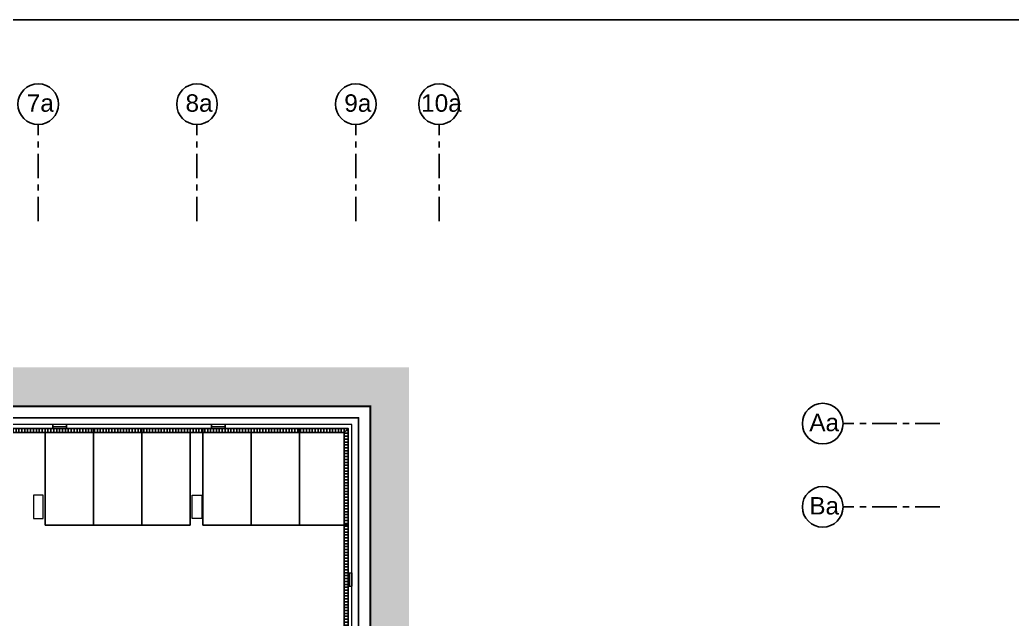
# Model space of a CAD drawing. Header units: millimetres. Extents: x 0 to 570263, y 0 to 232306.
# Drawn here: x 69797 to 121051, y 201003 to 231950 of the extents above; entities that cross this region are included whole.
import ezdxf

# ---------------------------------------------------------------- set-up
doc = ezdxf.new("R2010")
doc.units = ezdxf.units.MM
doc.header["$LTSCALE"] = 100
doc.linetypes.add('Grid Line', pattern=[22.224999999999994, 12.7, -3.174999999999999, 3.174999999999999, -3.174999999999999])
doc.linetypes.add('Hidden', pattern=[9.524999999999999, 6.35, -3.175])
for name, color, linetype in [('A-COLS', 3, 'Continuous'), ('DLN020__', 6, 'Continuous'), ('DLN051__', 7, 'Continuous'), ('DLN060__', 7, 'Continuous'), ('DLN08250', 5, 'Continuous'), ('DLN210__', 7, 'Continuous'), ('DLN660', 1, 'Continuous'), ('DLN810__', 1, 'Continuous'), ('LAYOUT', 1, 'Continuous')]:
    doc.layers.add(name, color=color, linetype=linetype)
doc.layers.add('A-DOOR', color=6, linetype='Continuous', lineweight=9)
doc.layers.add('A-WALL', color=7, linetype='Continuous', lineweight=9)
doc.styles.get("Standard").update_dxf_attribs({"font": 'swiss.ttf'})

# ---------------------------------------------------------------- blocks, each defined once
blk = doc.blocks.new('A$C151F6791')
at = {"layer": 'DLN060__'}
h = blk.add_hatch(dxfattribs=at)
h.set_pattern_fill('EARTH', color=0, scale=150, angle=3.64980417200433)
h.set_pattern_definition([(44.99999999999957, (-1165443158.670914, -63663298.42410862), (9.777068044058979e-12, 1347.038418160373), [952.5, -952.5]), (44.99999999999957, (-1165443411.240617, -63663045.85440522), (9.777068044058979e-12, 1347.038418160373), [952.5, -952.5]), (44.99999999999957, (-1165443663.810321, -63662793.28470182), (9.777068044058979e-12, 1347.038418160373), [952.5, -952.5]), (134.9999999999996, (-1165443663.810321, -63662624.90489955), (-1347.038418160373, 9.777068044058979e-12), [952.5, -952.5]), (134.9999999999996, (-1165443411.240617, -63662372.33519614), (-1347.038418160373, 9.777068044058979e-12), [952.5, -952.5]), (134.9999999999996, (-1165443158.670914, -63662119.76549274), (-1347.038418160373, 9.777068044058979e-12), [952.5, -952.5])])
edge = h.paths.add_edge_path()
edge.add_line((-2850.000005722046, -45899.9999986887), (-850.0000049866612, -45899.99999871488))
edge.add_line((-850.0000052452087, -45899.9999986887), (-850.000005705504, -86050.39985808042))
edge.add_line((-850.0000054836273, -86050.3998581171), (58010.88699989562, -86050.3998581424))
edge.add_line((58010.8869998455, -86050.3998581171), (68150.00000357977, -72765.12421078797))
edge.add_line((68150.00000357628, -72765.1242108345), (68150.00000256741, -20000.39985610534))
edge.add_arc((59996.87001538277, -20000.39985609055), 8153.129987210356, 2.209658559399964e-10, 62.59160107468649)
edge.add_line((63749.99972057343, -12762.47570586205), (63750.00000047672, 899.9986780836407))
edge.add_line((63750.00000047684, 899.9986780881882), (-849.9999990069919, 899.9999998843414))
edge.add_line((-849.9999990463257, 900), (-850.0000049180671, -45899.99999911319))
edge.add_line((-850.0000047683716, -45899.99999916553), (-2850.00000467326, -45899.99999891745))
edge.add_line((-2850.000004768372, -45899.99999880791), (-2849.999998974308, 2900.00000002046))
edge.add_line((-2849.999999046326, 2899.999999880791), (65750.00004059757, 2899.998595866229))
edge.add_line((65750.00004053116, 2899.998595952988), (65750.00004091157, -11800.00000045047))
edge.add_arc((58660.56242704391, -20842.42359983921), 11490.23717038002, 0.6759448534186276, 51.90285732263942, ccw=False)
edge.add_line((70150.00000047684, -20706.87109351158), (70150.0000033091, -72765.56378265559))
edge.add_line((70150.00000333786, -72765.56378257275), (59000.40818048707, -88050.39985833516))
edge.add_line((59000.40818023682, -88050.39985835552), (-2850.000012167249, -88050.39985831724))
edge.add_line((-2850.000012159348, -88050.39985823631), (-2850.000005809383, -45899.99999866431))
at = {"layer": 'DLN810__'}
h = blk.add_hatch(dxfattribs=at)
h.set_pattern_fill('_USER', color=0, scale=150, angle=48.64980417200433, pattern_type=0)
h.set_pattern_definition([(90, (37200.00000047684, -450.0000030994415), (-150, 2.842170943040401e-14), [])])
h.paths.add_polyline_path([(62399.99999809265, -450.0000030994415), (37200.00000047684, -450.0000030994415), (37200.00000047684, -250.0000002384186), (62599.99999904633, -250.0002187490463)])
h = blk.add_hatch(dxfattribs=at)
h.set_pattern_fill('_USER', color=0, scale=150, angle=-41.35019582799567, pattern_type=0)
h.set_pattern_definition([(0, (62399.99999809265, -450.0000030994415), (0, 150), [])])
h.paths.add_polyline_path([(62600.0003528595, -13435.51931583881), (62399.99996900558, -13557.56497085094), (62399.99999809265, -450.0000030994415), (62599.99999904633, -250.0002187490463)])
at = {"layer": 'A-COLS', "color": 0, "lineweight": 18}
for p, q in [((46349.99999904633, -3700), (46349.99999880791, -4899.999999880791)), ((46849.99999880791, -3700), (46349.99999904633, -3700)), ((46849.99999880791, -4900), (46849.99999880791, -3700)), ((46349.99999880791, -4899.999999880791), (46849.99999880791, -4900))]:
    blk.add_line(p, q, dxfattribs=at)
at = {"layer": 'A-COLS', "color": 0}
for points in [[(-850.0000112056732, -86050.3998581171), (-850.0000104904175, -86050.39985823631), (-849.9999992847443, 899.9999998807907), (63749.99999976158, 899.9986780881882), (63749.99972009659, -12762.47570562363, -0.2579988567416735), (68150, -20706.87109351158), (68150.00000357628, -72765.56378257275), (58010.8869998455, -86050.39985823631), (-850.0000116825104, -86050.3998581171)], [(-250.0000059604645, -45320.43663680553), (-250.0000057220459, -45320.43663692474), (-250.0000123977661, -85450.00068819523), (57839.82725286484, -85450.40038323402), (67550.00000333786, -72727.58595049381), (67550, -20706.87102878094, 0.2684328399566069), (63149.99971318245, -13101.70425391197), (63149.99971365929, 299.9999997615814), (-249.9999995231628, 300), (-250.0000066757202, -45320.43663668633)]]:
    blk.add_lwpolyline(points, format="xyb", dxfattribs=at)
at = {"layer": 'A-COLS', "color": 0, "lineweight": 18}
blk.add_lwpolyline([(54549.99999880791, -3700), (55049.99999904633, -3700), (55049.99999904633, -4900), (54549.99999904633, -4900.000000119209)], close=True, dxfattribs=at)
at = {"layer": 'A-DOOR', "color": 0}
for p, q in [((47350.00000238419, -150.0001064538956), (48051.75000286102, -150.0001012086868)), ((55550.00000333786, -150.0001953840256), (56251.75000405312, -150.0001900196075)), ((62700.00022792816, -8400.875000238419), (62700.00022602081, -7699.124999523163))]:
    blk.add_line(p, q, dxfattribs=at)
for points in [[(47350.00000143051, -50.00010645389557, -1.818947770182433e-12), (47350.00000333786, -250.0001065731049, -1.818947770182433e-12)], [(48051.75000238419, -50.00009739398956, -1.818947770182433e-12), (48051.7500038147, -250.0000970363617, -1.818947770182433e-12)], [(55550.00000238419, -50.00019514560699, -1.387778780781446e-16), (55550.00000429153, -250.0001953840256, -1.387778780781446e-16)], [(56251.75000333786, -50.00018620491028, -1.387778780781446e-16), (56251.75000476837, -250.0001857280731, -1.387778780781446e-16)], [(62600.00022220612, -7699.124999761581, 5.551115123125783e-17), (62800.00022172928, -7699.124999284744, 5.551115123125783e-17)], [(62600.00022792816, -8400.875000953674, 5.551115123125783e-17), (62800.00022792816, -8400.874999642372, 5.551115123125783e-17)]]:
    blk.add_polyline3d(points, dxfattribs=at)
at = {"layer": 'A-WALL', "color": 0, "lineweight": 18}
for p, q in [((62799.99999380112, -50.00000011920929), (3300, -49.99999928474426)), ((37200.00000047684, -250.0000002384186), (62599.99999904633, -250.000218629837)), ((62600.0003528595, -13435.51931583881), (62599.99999904633, -250.0000001192093)), ((62800.00032567978, -13315.44619476795), (62799.99999380112, -50.00000011920929))]:
    blk.add_line(p, q, dxfattribs=at)
at = {"layer": 'A-WALL', "color": 0}
for p, q in [((48051.75000190735, -50.00000166893005), (47350.00000143051, -49.99999737739563)), ((48051.75000190735, -50.00011098384857), (47350.00000143051, -50.00010669231415)), ((56251.75000143051, -50.00000166893005), (55550.00000143051, -49.99999725818634)), ((56251.75000286102, -50.00019967556), (55550.00000238419, -50.00019538402557)), ((62800.00021696091, -7699.124999761581), (62800.00022149086, -8400.87500011921))]:
    blk.add_line(p, q, dxfattribs=at)
blk.add_point((63749.99999904633, 899.9999998807907), dxfattribs=at)
at = {"layer": 'DLN210__', "color": 0, "lineweight": 13}
for points in [[(47350.00000047684, -249.9999971389771, -1.818947770182433e-12), (47350.00000143051, -49.99999713897705, -1.818947770182433e-12)], [(47350.00000047684, -250.0001064538956, -1.818947770182433e-12), (47350.00000143051, -50.00010633468628, -1.818947770182433e-12)], [(48051.75000166893, -250.0000011920929, -1.818947770182433e-12), (48051.75000166893, -50.00000154972076, -1.818947770182433e-12)], [(48051.75000143051, -250.0001105070114, -1.818947770182433e-12), (48051.75000143051, -50.0001106262207, -1.818947770182433e-12)], [(55550.00000047684, -249.9999970197678, 0), (55550.00000119209, -49.99999701976776, 0)], [(55550.00000143051, -250.000195145607, -1.387778780781446e-16), (55550.00000238419, -50.00019514560699, -1.387778780781446e-16)], [(56251.75000143051, -250.0000010728836, 0), (56251.75000143051, -50.00000131130219, 0)], [(56251.75000238419, -250.0001991987228, -1.387778780781446e-16), (56251.75000286102, -50.00019955635071, -1.387778780781446e-16)], [(62600.00021743774, -7699.124999880791, 5.551115123125783e-17), (62800.00021743774, -7699.124999761581, 5.551115123125783e-17)], [(62600.00022172928, -8400.875000953674, 5.551115123125783e-17), (62800.00022172928, -8400.875000238419, 5.551115123125783e-17)]]:
    blk.add_polyline3d(points, dxfattribs=at)
at = {"layer": 'DLN660', "color": 0}
for p, q in [((46950, -5249.995339989662), (46950.00000023842, -250)), ((49450, -5249.995339989662), (49450, -250)), ((49450, -250.0000001192093), (49450, -5249.995339989662)), ((51950.00000023842, -5249.995339989662), (51950.00000047684, -250)), ((51950, -250), (51950, -5249.995339870453)), ((54450, -250.0000001192093), (54450, -5249.995339989662)), ((55099.99999904633, -5249.995340108871), (55099.99999904633, -250)), ((57599.99999904633, -5249.995339989662), (57599.99999904633, -250)), ((57599.99999904633, -250), (57599.99999904633, -5249.995339989662)), ((60099.99999904633, -5249.995339989662), (60099.99999904633, -250)), ((60099.99999880791, -250.0000001192093), (60099.99999904633, -5249.995339989662)), ((62599.99999904633, -250.0000001192093), (62599.99999904633, -5249.995339870453)), ((49450, -5249.995339989662), (46950, -5249.995339989662)), ((51950, -5249.995339870453), (49450, -5249.995339989662)), ((54450, -5249.995339989662), (51950.00000023842, -5249.995339989662)), ((57599.99999904633, -5249.995339989662), (55099.99999904633, -5249.995340108871)), ((60099.99999904633, -5249.995339989662), (57599.99999904633, -5249.995339989662)), ((62599.99999904633, -5249.995339870453), (60099.99999904633, -5249.995339989662))]:
    blk.add_line(p, q, dxfattribs=at)
at = {"layer": 'DLN810__', "color": 0}
for points in [[(62399.99999809265, -450.0000030994415), (37200.00000047684, -450.0000030994415), (37200.00000047684, -250.0000002384186), (62599.99999904633, -250.0002187490463)], [(62600.0003528595, -13435.51931583881), (62399.99996900558, -13557.56497085094), (62399.99999809265, -450.0000030994415), (62599.99999904633, -250.0002187490463)]]:
    blk.add_lwpolyline(points, close=True, dxfattribs=at)

msp = doc.modelspace()

# ---------------------------------------------------------------- linework, layer by layer
msp.add_lwpolyline([(290266.8252019882, 4.053115844726562e-05), (0, 0), (8.106231689453125e-06, 231949.5837922096), (290266.8252100945, 231949.5838329792)], close=True)
at = {"layer": 'DLN020__', "linetype": 'Grid Line'}
for p, q in [((70746.97276741266, 221545.6534287333), (70746.97276741266, 226545.6534284949)), ((78946.97276741266, 221545.6534286141), (78946.97276741266, 226545.6534284949)), ((87146.97276622057, 221545.6534287333), (87146.97276598215, 226545.6534288526)), ((91446.97276598215, 221545.6534286141), (91446.97276598215, 226545.6534287333)), ((117316.1917940974, 211099.1924939752), (112316.191793859, 211099.1924940944)), ((117316.1917936206, 206799.1924940944), (112316.1917940974, 206799.1924942136))]:
    msp.add_line(p, q, dxfattribs=at)
at = {"layer": 'DLN020__', "linetype": 'Continuous'}
for centre in [(70746.97276312113, 227595.6534284949), (78946.97276312113, 227595.6534283757), (87146.97276192904, 227595.6534288526), (91446.97276192904, 227595.6534287333), (111266.1917940974, 211099.1924940944), (111266.191793859, 206799.1924942136)]:
    msp.add_circle(centre, 1050, dxfattribs=at)
at = {"layer": 'DLN08250', "linetype": 'Hidden', "lineweight": 18, "const_width": 100}
msp.add_lwpolyline([(23296.97276572244, 211999.19249367), (87896.97276476877, 211999.1911718774), (87896.97248486536, 198336.7167881656, -0.2579988567416735), (92296.97276476877, 190392.3214002777), (92296.97276858347, 138333.6287113357), (88606.97997931497, 133498.7926354337), (39647.30032662408, 133498.7926355529, -0.2564239224342477), (37369.40806879327, 134749.1924946238), (36246.97274950998, 134749.1924945567), (36246.97274903314, 125049.1924946759), (23296.97275427835, 125048.7926356721)], format="xyb", close=True, dxfattribs=at)

# ---------------------------------------------------------------- block references
at = {"layer": 'LAYOUT'}
msp.add_blockref('A$C151F6791', (24146.97276429193, 211099.19249367), dxfattribs=at)

# ---------------------------------------------------------------- texts
at = {"layer": 'DLN051__', "char_height": 900.0000000000005, "attachment_point": 1}
for s, insert in [('7a', (70154.0171161294, 228104.1239635348)), ('8a', (78354.01711636782, 228104.1239635348)), ('9a', (86554.0171149373, 228104.1239637733)), ('10a', (90524.25517302752, 228104.1239638925)), ('Aa', (110572.9534942508, 211607.6630291343)), ('Ba', (110572.9534942508, 207307.6630292535))]:
    msp.add_mtext_dynamic_manual_height_columns(s, width=1139.35347136853, gutter_width=1, heights=[0], dxfattribs=dict(at, insert=insert))

doc.saveas('drawing.dxf')
